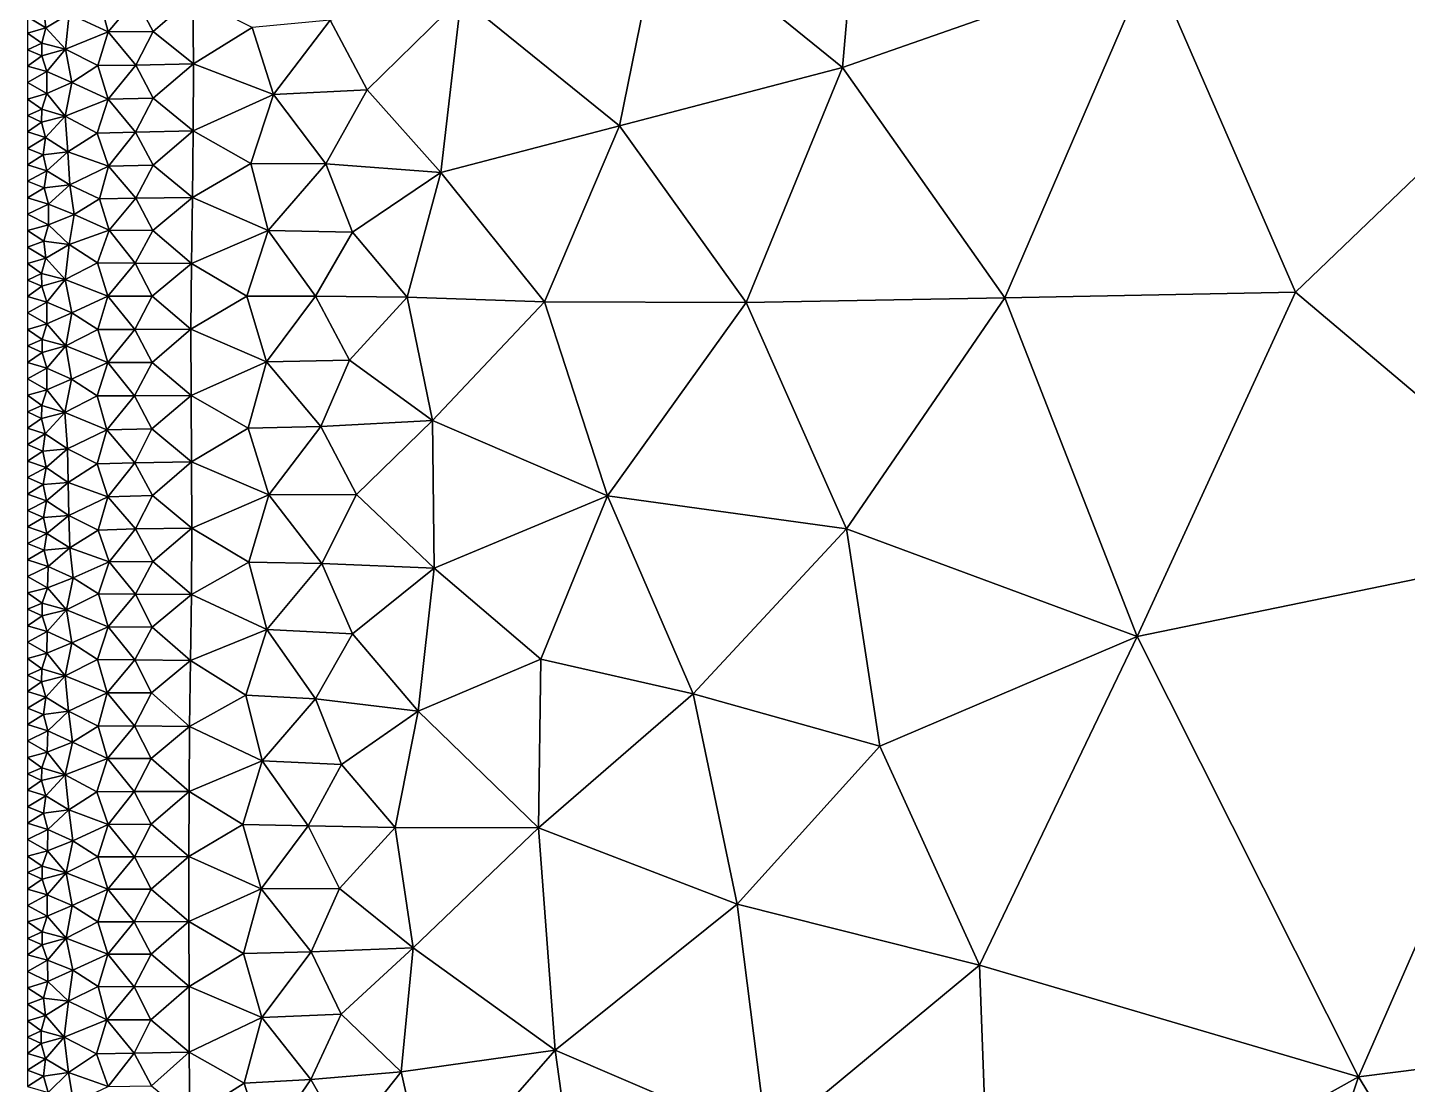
# Model space of a CAD drawing. Header units: metres. Extents: x 0 to 72, y -280 to 0.
# Drawn here: x 0.2 to 16.98, y -224.53 to -211.68 of the extents above; entities that cross this region are included whole.
import ezdxf

# ---------------------------------------------------------------- set-up
doc = ezdxf.new("R2010")
doc.units = ezdxf.units.M

msp = doc.modelspace()

# ---------------------------------------------------------------- linework, layer by layer
at = {"layer": 'layer', "color": 0}
for points in [[(10.1102, -212.163), (10.3939, -208.928), (7.90314, -210.376)], [(10.1102, -212.163), (13.8564, -210.848), (10.3939, -208.928)], [(7.39518, -212.873), (7.90314, -210.376), (5.46983, -211.313)], [(10.1102, -212.163), (7.90314, -210.376), (7.39518, -212.873)], [(12.0823, -214.964), (13.8564, -210.848), (10.1102, -212.163)], [(15.616, -214.893), (13.8564, -210.848), (12.0823, -214.964)], [(15.616, -214.893), (19.1216, -211.536), (13.8564, -210.848)], [(1.07238, -211.332), (0.706922, -211.509), (1.17934, -211.73)], [(1.07238, -211.332), (1.17934, -211.73), (1.51803, -211.329)], [(1.51803, -211.329), (1.17934, -211.73), (1.72852, -211.726)], [(1.51803, -211.329), (1.72852, -211.726), (2.20823, -211.309)], [(2.20823, -211.309), (1.72852, -211.726), (2.2178, -212.118)], [(2.20823, -211.309), (2.2178, -212.118), (2.93021, -211.676)], [(3.87757, -211.588), (4.3292, -212.436), (5.46983, -211.313)], [(5.46983, -211.313), (4.3292, -212.436), (5.22599, -213.439)], [(5.46983, -211.313), (5.22599, -213.439), (7.39518, -212.873)], [(0.396532, -211.47), (0.2, -211.545), (0.422454, -211.679)], [(0.2, -211.545), (0.2, -211.745), (0.422454, -211.679)], [(0.396532, -211.47), (0.422454, -211.679), (0.706922, -211.509)], [(0.706922, -211.509), (0.422454, -211.679), (0.659965, -211.938)], [(0.706922, -211.509), (0.659965, -211.938), (1.17934, -211.73)], [(19.2286, -217.942), (19.1216, -211.536), (15.616, -214.893)], [(0.422454, -211.679), (0.2, -211.745), (0.371198, -211.866)], [(0.422454, -211.679), (0.371198, -211.866), (0.659965, -211.938)], [(1.17934, -211.73), (1.5146, -212.134), (1.72852, -211.726)], [(1.72852, -211.726), (1.5146, -212.134), (2.2178, -212.118)], [(2.93021, -211.676), (2.2178, -212.118), (3.18955, -212.491)], [(2.93021, -211.676), (3.18955, -212.491), (3.87757, -211.588)], [(3.87757, -211.588), (3.18955, -212.491), (4.3292, -212.436)], [(0.2, -211.745), (0.2, -211.946), (0.371198, -211.866)], [(0.371198, -211.866), (0.2, -211.946), (0.373111, -212.022)], [(0.371198, -211.866), (0.373111, -212.022), (0.659965, -211.938)], [(1.17934, -211.73), (0.659965, -211.938), (1.05402, -212.139)], [(1.17934, -211.73), (1.05402, -212.139), (1.5146, -212.134)], [(0.2, -211.946), (0.2, -212.146), (0.373111, -212.022)], [(0.373111, -212.022), (0.2, -212.146), (0.433813, -212.213)], [(0.373111, -212.022), (0.433813, -212.213), (0.659965, -211.938)], [(0.659965, -211.938), (0.433813, -212.213), (0.736152, -212.345)], [(0.659965, -211.938), (0.736152, -212.345), (1.05402, -212.139)], [(0.2, -212.146), (0.2, -212.346), (0.433813, -212.213)], [(0.433813, -212.213), (0.2, -212.346), (0.433043, -212.479)], [(0.433813, -212.213), (0.433043, -212.479), (0.736152, -212.345)], [(1.05402, -212.139), (0.736152, -212.345), (1.17811, -212.546)], [(1.05402, -212.139), (1.17811, -212.546), (1.5146, -212.134)], [(1.5146, -212.134), (1.17811, -212.546), (1.72809, -212.537)], [(1.5146, -212.134), (1.72809, -212.537), (2.2178, -212.118)], [(2.2178, -212.118), (1.72809, -212.537), (2.21448, -212.933)], [(2.2178, -212.118), (2.21448, -212.933), (3.18955, -212.491)], [(8.93648, -215.019), (10.1102, -212.163), (7.39518, -212.873)], [(12.0823, -214.964), (10.1102, -212.163), (8.93648, -215.019)], [(0.2, -212.346), (0.2, -212.546), (0.433043, -212.479)], [(0.736152, -212.345), (0.433043, -212.479), (0.655645, -212.754)], [(0.736152, -212.345), (0.655645, -212.754), (1.17811, -212.546)], [(0.433043, -212.479), (0.2, -212.546), (0.371773, -212.67)], [(0.2, -212.546), (0.2, -212.746), (0.371773, -212.67)], [(0.433043, -212.479), (0.371773, -212.67), (0.655645, -212.754)], [(1.17811, -212.546), (0.655645, -212.754), (1.04418, -212.96)], [(1.17811, -212.546), (1.04418, -212.96), (1.51248, -212.948)], [(1.17811, -212.546), (1.51248, -212.948), (1.72809, -212.537)], [(1.72809, -212.537), (1.51248, -212.948), (2.21448, -212.933)], [(3.18955, -212.491), (2.21448, -212.933), (2.91575, -213.332)], [(3.18955, -212.491), (2.91575, -213.332), (3.82779, -213.336)], [(3.18955, -212.491), (3.82779, -213.336), (4.3292, -212.436)], [(4.3292, -212.436), (3.82779, -213.336), (5.22599, -213.439)], [(0.371773, -212.67), (0.2, -212.746), (0.36915, -212.826)], [(0.371773, -212.67), (0.36915, -212.826), (0.655645, -212.754)], [(0.2, -212.746), (0.2, -212.946), (0.36915, -212.826)], [(0.36915, -212.826), (0.2, -212.946), (0.417495, -213.014)], [(0.36915, -212.826), (0.417495, -213.014), (0.655645, -212.754)], [(0.655645, -212.754), (0.417495, -213.014), (0.691018, -213.189)], [(0.655645, -212.754), (0.691018, -213.189), (1.04418, -212.96)], [(7.39518, -212.873), (5.22599, -213.439), (6.4837, -215.012)], [(8.93648, -215.019), (7.39518, -212.873), (6.4837, -215.012)], [(0.2, -212.946), (0.2, -213.147), (0.417495, -213.014)], [(0.417495, -213.014), (0.2, -213.147), (0.388359, -213.223)], [(0.417495, -213.014), (0.388359, -213.223), (0.691018, -213.189)], [(1.04418, -212.96), (0.691018, -213.189), (1.18285, -213.364)], [(1.04418, -212.96), (1.18285, -213.364), (1.51248, -212.948)], [(1.51248, -212.948), (1.18285, -213.364), (1.72663, -213.349)], [(1.51248, -212.948), (1.72663, -213.349), (2.21448, -212.933)], [(2.21448, -212.933), (1.72663, -213.349), (2.20331, -213.744)], [(2.21448, -212.933), (2.20331, -213.744), (2.91575, -213.332)], [(0.2, -213.147), (0.2, -213.347), (0.388359, -213.223)], [(0.388359, -213.223), (0.2, -213.347), (0.432473, -213.42)], [(0.388359, -213.223), (0.432473, -213.42), (0.691018, -213.189)], [(0.691018, -213.189), (0.432473, -213.42), (0.714575, -213.59)], [(0.691018, -213.189), (0.714575, -213.59), (1.18285, -213.364)], [(0.2, -213.347), (0.2, -213.547), (0.432473, -213.42)], [(1.18285, -213.364), (0.714575, -213.59), (1.07436, -213.76)], [(1.18285, -213.364), (1.07436, -213.76), (1.51732, -213.751)], [(1.18285, -213.364), (1.51732, -213.751), (1.72663, -213.349)], [(1.72663, -213.349), (1.51732, -213.751), (2.20331, -213.744)], [(2.91575, -213.332), (2.20331, -213.744), (3.12476, -214.145)], [(2.91575, -213.332), (3.12476, -214.145), (3.82779, -213.336)], [(3.82779, -213.336), (3.12476, -214.145), (4.14947, -214.164)], [(3.82779, -213.336), (4.14947, -214.164), (5.22599, -213.439)], [(0.432473, -213.42), (0.2, -213.547), (0.400567, -213.625)], [(0.2, -213.547), (0.2, -213.747), (0.400567, -213.625)], [(0.432473, -213.42), (0.400567, -213.625), (0.714575, -213.59)], [(5.22599, -213.439), (4.14947, -214.164), (4.81464, -214.954)], [(5.22599, -213.439), (4.81464, -214.954), (6.4837, -215.012)], [(0.400567, -213.625), (0.2, -213.747), (0.455734, -213.823)], [(0.400567, -213.625), (0.455734, -213.823), (0.714575, -213.59)], [(0.714575, -213.59), (0.455734, -213.823), (0.765772, -213.951)], [(0.714575, -213.59), (0.765772, -213.951), (1.07436, -213.76)], [(0.2, -213.747), (0.2, -213.947), (0.455734, -213.823)], [(0.455734, -213.823), (0.2, -213.947), (0.453761, -214.076)], [(0.455734, -213.823), (0.453761, -214.076), (0.765772, -213.951)], [(1.07436, -213.76), (0.765772, -213.951), (1.19195, -214.143)], [(1.07436, -213.76), (1.19195, -214.143), (1.51732, -213.751)], [(1.51732, -213.751), (1.19195, -214.143), (1.72364, -214.146)], [(1.51732, -213.751), (1.72364, -214.146), (2.20331, -213.744)], [(2.20331, -213.744), (1.72364, -214.146), (2.19157, -214.546)], [(2.20331, -213.744), (2.19157, -214.546), (3.12476, -214.145)], [(0.2, -213.947), (0.2, -214.147), (0.453761, -214.076)], [(0.453761, -214.076), (0.2, -214.147), (0.396162, -214.274)], [(0.453761, -214.076), (0.396162, -214.274), (0.705321, -214.315)], [(0.765772, -213.951), (0.453761, -214.076), (0.705321, -214.315)], [(0.765772, -213.951), (0.705321, -214.315), (1.19195, -214.143)], [(0.2, -214.147), (0.2, -214.347), (0.396162, -214.274)], [(1.19195, -214.143), (0.705321, -214.315), (1.04847, -214.538)], [(1.19195, -214.143), (1.04847, -214.538), (1.50842, -214.544)], [(1.19195, -214.143), (1.50842, -214.544), (1.72364, -214.146)], [(1.72364, -214.146), (1.50842, -214.544), (2.19157, -214.546)], [(3.12476, -214.145), (2.19157, -214.546), (2.86668, -214.945)], [(3.12476, -214.145), (2.86668, -214.945), (3.70173, -214.945)], [(3.12476, -214.145), (3.70173, -214.945), (4.14947, -214.164)], [(4.14947, -214.164), (3.70173, -214.945), (4.81464, -214.954)], [(0.396162, -214.274), (0.2, -214.347), (0.421891, -214.482)], [(0.2, -214.347), (0.2, -214.548), (0.421891, -214.482)], [(0.396162, -214.274), (0.421891, -214.482), (0.705321, -214.315)], [(0.705321, -214.315), (0.421891, -214.482), (0.658818, -214.742)], [(0.705321, -214.315), (0.658818, -214.742), (1.04847, -214.538)], [(0.421891, -214.482), (0.2, -214.548), (0.370852, -214.669)], [(0.2, -214.548), (0.2, -214.748), (0.370852, -214.669)], [(0.421891, -214.482), (0.370852, -214.669), (0.658818, -214.742)], [(1.04847, -214.538), (0.658818, -214.742), (1.17547, -214.944)], [(1.04847, -214.538), (1.17547, -214.944), (1.50842, -214.544)], [(1.50842, -214.544), (1.17547, -214.944), (1.71489, -214.945)], [(1.50842, -214.544), (1.71489, -214.945), (2.19157, -214.546)], [(2.19157, -214.546), (1.71489, -214.945), (2.1856, -215.346)], [(2.19157, -214.546), (2.1856, -215.346), (2.86668, -214.945)], [(0.370852, -214.669), (0.2, -214.748), (0.372942, -214.824)], [(0.2, -214.748), (0.2, -214.948), (0.372942, -214.824)], [(0.370852, -214.669), (0.372942, -214.824), (0.658818, -214.742)], [(0.372942, -214.824), (0.434336, -215.015), (0.658818, -214.742)], [(0.658818, -214.742), (0.434336, -215.015), (0.737702, -215.146)], [(0.658818, -214.742), (0.737702, -215.146), (1.17547, -214.944)], [(0.372942, -214.824), (0.2, -214.948), (0.434336, -215.015)], [(13.6901, -219.084), (15.616, -214.893), (12.0823, -214.964)], [(13.6901, -219.084), (19.2286, -217.942), (15.616, -214.893)], [(0.2, -214.948), (0.2, -215.148), (0.434336, -215.015)], [(0.434336, -215.015), (0.2, -215.148), (0.435823, -215.279)], [(0.434336, -215.015), (0.435823, -215.279), (0.737702, -215.146)], [(1.17547, -214.944), (0.737702, -215.146), (1.05267, -215.347)], [(1.17547, -214.944), (1.05267, -215.347), (1.50398, -215.347)], [(1.17547, -214.944), (1.50398, -215.347), (1.71489, -214.945)], [(1.71489, -214.945), (1.50398, -215.347), (2.1856, -215.346)], [(2.86668, -214.945), (2.1856, -215.346), (3.10356, -215.741)], [(2.86668, -214.945), (3.10356, -215.741), (3.70173, -214.945)], [(3.70173, -214.945), (3.10356, -215.741), (4.11271, -215.723)], [(3.70173, -214.945), (4.11271, -215.723), (4.81464, -214.954)], [(4.81464, -214.954), (4.11271, -215.723), (5.12202, -216.455)], [(4.81464, -214.954), (5.12202, -216.455), (6.4837, -215.012)], [(6.4837, -215.012), (5.12202, -216.455), (7.251, -217.373)], [(7.251, -217.373), (8.93648, -215.019), (6.4837, -215.012)], [(10.1558, -217.773), (8.93648, -215.019), (7.251, -217.373)], [(10.1558, -217.773), (12.0823, -214.964), (8.93648, -215.019)], [(13.6901, -219.084), (12.0823, -214.964), (10.1558, -217.773)], [(0.2, -215.148), (0.2, -215.348), (0.435823, -215.279)], [(0.737702, -215.146), (0.435823, -215.279), (0.666127, -215.549)], [(0.737702, -215.146), (0.666127, -215.549), (1.05267, -215.347)], [(0.435823, -215.279), (0.2, -215.348), (0.375731, -215.47)], [(0.2, -215.348), (0.2, -215.548), (0.375731, -215.47)], [(0.435823, -215.279), (0.375731, -215.47), (0.666127, -215.549)], [(1.05267, -215.347), (0.666127, -215.549), (1.17498, -215.751)], [(1.05267, -215.347), (1.17498, -215.751), (1.50398, -215.347)], [(1.50398, -215.347), (1.17498, -215.751), (1.71292, -215.749)], [(1.50398, -215.347), (1.71292, -215.749), (2.1856, -215.346)], [(2.1856, -215.346), (1.71292, -215.749), (2.18718, -216.15)], [(2.1856, -215.346), (2.18718, -216.15), (3.10356, -215.741)], [(0.375731, -215.47), (0.2, -215.548), (0.375579, -215.627)], [(0.2, -215.548), (0.2, -215.749), (0.375579, -215.627)], [(0.375731, -215.47), (0.375579, -215.627), (0.666127, -215.549)], [(0.375579, -215.627), (0.435176, -215.818), (0.666127, -215.549)], [(0.666127, -215.549), (0.435176, -215.818), (0.735643, -215.953)], [(0.666127, -215.549), (0.735643, -215.953), (1.17498, -215.751)], [(0.375579, -215.627), (0.2, -215.749), (0.435176, -215.818)], [(0.2, -215.749), (0.2, -215.949), (0.435176, -215.818)], [(1.17498, -215.751), (0.735643, -215.953), (1.04721, -216.157)], [(1.17498, -215.751), (1.04721, -216.157), (1.50111, -216.155)], [(1.17498, -215.751), (1.50111, -216.155), (1.71292, -215.749)], [(1.71292, -215.749), (1.50111, -216.155), (2.18718, -216.15)], [(3.10356, -215.741), (2.18718, -216.15), (2.88214, -216.547)], [(3.10356, -215.741), (2.88214, -216.547), (3.76562, -216.529)], [(3.10356, -215.741), (3.76562, -216.529), (4.11271, -215.723)], [(4.11271, -215.723), (3.76562, -216.529), (5.12202, -216.455)], [(0.435176, -215.818), (0.2, -215.949), (0.43278, -216.084)], [(0.435176, -215.818), (0.43278, -216.084), (0.735643, -215.953)], [(0.2, -215.949), (0.2, -216.149), (0.43278, -216.084)], [(0.43278, -216.084), (0.2, -216.149), (0.371176, -216.274)], [(0.43278, -216.084), (0.371176, -216.274), (0.653294, -216.36)], [(0.735643, -215.953), (0.43278, -216.084), (0.653294, -216.36)], [(0.735643, -215.953), (0.653294, -216.36), (1.04721, -216.157)], [(0.2, -216.149), (0.2, -216.349), (0.371176, -216.274)], [(1.04721, -216.157), (0.653294, -216.36), (1.16424, -216.568)], [(1.04721, -216.157), (1.16424, -216.568), (1.50111, -216.155)], [(1.50111, -216.155), (1.16424, -216.568), (1.71181, -216.559)], [(1.50111, -216.155), (1.71181, -216.559), (2.18718, -216.15)], [(2.18718, -216.15), (1.71181, -216.559), (2.19278, -216.959)], [(2.18718, -216.15), (2.19278, -216.959), (2.88214, -216.547)], [(0.371176, -216.274), (0.2, -216.349), (0.368211, -216.43)], [(0.2, -216.349), (0.2, -216.549), (0.368211, -216.43)], [(0.371176, -216.274), (0.368211, -216.43), (0.653294, -216.36)], [(0.368211, -216.43), (0.415339, -216.619), (0.653294, -216.36)], [(0.653294, -216.36), (0.415339, -216.619), (0.683947, -216.799)], [(0.653294, -216.36), (0.683947, -216.799), (1.16424, -216.568)], [(0.368211, -216.43), (0.2, -216.549), (0.415339, -216.619)], [(0.2, -216.549), (0.2, -216.749), (0.415339, -216.619)], [(1.16424, -216.568), (0.683947, -216.799), (1.04499, -216.984)], [(1.16424, -216.568), (1.04499, -216.984), (1.50225, -216.969)], [(1.16424, -216.568), (1.50225, -216.969), (1.71181, -216.559)], [(1.71181, -216.559), (1.50225, -216.969), (2.19278, -216.959)], [(2.88214, -216.547), (2.19278, -216.959), (3.13246, -217.36)], [(2.88214, -216.547), (3.13246, -217.36), (3.76562, -216.529)], [(3.76562, -216.529), (3.13246, -217.36), (4.20013, -217.355)], [(3.76562, -216.529), (4.20013, -217.355), (5.12202, -216.455)], [(5.12202, -216.455), (4.20013, -217.355), (5.14219, -218.251)], [(5.12202, -216.455), (5.14219, -218.251), (7.251, -217.373)], [(0.415339, -216.619), (0.2, -216.749), (0.385303, -216.829)], [(0.2, -216.749), (0.2, -216.95), (0.385303, -216.829)], [(0.415339, -216.619), (0.385303, -216.829), (0.683947, -216.799)], [(0.385303, -216.829), (0.2, -216.95), (0.425609, -217.028)], [(0.385303, -216.829), (0.425609, -217.028), (0.683947, -216.799)], [(0.683947, -216.799), (0.425609, -217.028), (0.693385, -217.209)], [(0.683947, -216.799), (0.693385, -217.209), (1.04499, -216.984)], [(0.2, -216.95), (0.2, -217.15), (0.425609, -217.028)], [(0.425609, -217.028), (0.2, -217.15), (0.38994, -217.233)], [(0.425609, -217.028), (0.38994, -217.233), (0.693385, -217.209)], [(1.04499, -216.984), (0.693385, -217.209), (1.17576, -217.385)], [(1.04499, -216.984), (1.17576, -217.385), (1.50225, -216.969)], [(1.50225, -216.969), (1.17576, -217.385), (1.71753, -217.369)], [(1.50225, -216.969), (1.71753, -217.369), (2.19278, -216.959)], [(2.19278, -216.959), (1.71753, -217.369), (2.19649, -217.767)], [(2.19278, -216.959), (2.19649, -217.767), (3.13246, -217.36)], [(0.2, -217.15), (0.2, -217.35), (0.38994, -217.233)], [(0.38994, -217.233), (0.2, -217.35), (0.429472, -217.431)], [(0.38994, -217.233), (0.429472, -217.431), (0.693385, -217.209)], [(0.693385, -217.209), (0.429472, -217.431), (0.699929, -217.61)], [(0.693385, -217.209), (0.699929, -217.61), (1.17576, -217.385)], [(0.2, -217.35), (0.2, -217.55), (0.429472, -217.431)], [(0.429472, -217.431), (0.2, -217.55), (0.392884, -217.634)], [(0.429472, -217.431), (0.392884, -217.634), (0.699929, -217.61)], [(1.17576, -217.385), (0.699929, -217.61), (1.0586, -217.788)], [(1.17576, -217.385), (1.0586, -217.788), (1.51098, -217.774)], [(1.17576, -217.385), (1.51098, -217.774), (1.71753, -217.369)], [(1.71753, -217.369), (1.51098, -217.774), (2.19649, -217.767)], [(3.13246, -217.36), (2.19649, -217.767), (2.88834, -218.177)], [(3.13246, -217.36), (2.88834, -218.177), (3.77889, -218.196)], [(3.13246, -217.36), (3.77889, -218.196), (4.20013, -217.355)], [(4.20013, -217.355), (3.77889, -218.196), (5.14219, -218.251)], [(7.251, -217.373), (5.14219, -218.251), (6.44021, -219.358)], [(8.29449, -219.779), (7.251, -217.373), (6.44021, -219.358)], [(8.29449, -219.779), (10.1558, -217.773), (7.251, -217.373)], [(0.2, -217.55), (0.2, -217.75), (0.392884, -217.634)], [(0.392884, -217.634), (0.2, -217.75), (0.434338, -217.83)], [(0.2, -217.75), (0.2, -217.95), (0.434338, -217.83)], [(0.392884, -217.634), (0.434338, -217.83), (0.699929, -217.61)], [(0.699929, -217.61), (0.434338, -217.83), (0.713067, -218.004)], [(0.699929, -217.61), (0.713067, -218.004), (1.0586, -217.788)], [(1.51098, -217.774), (1.7223, -218.169), (2.19649, -217.767)], [(2.19649, -217.767), (1.7223, -218.169), (2.19257, -218.573)], [(2.19649, -217.767), (2.19257, -218.573), (2.88834, -218.177)], [(0.434338, -217.83), (0.2, -217.95), (0.39989, -218.033)], [(0.434338, -217.83), (0.39989, -218.033), (0.713067, -218.004)], [(1.0586, -217.788), (0.713067, -218.004), (1.19084, -218.176)], [(1.0586, -217.788), (1.19084, -218.176), (1.51098, -217.774)], [(1.51098, -217.774), (1.19084, -218.176), (1.7223, -218.169)], [(10.5626, -220.415), (10.1558, -217.773), (8.29449, -219.779)], [(10.5626, -220.415), (13.6901, -219.084), (10.1558, -217.773)], [(0.2, -217.95), (0.2, -218.151), (0.39989, -218.033)], [(0.39989, -218.033), (0.2, -218.151), (0.451912, -218.233)], [(0.39989, -218.033), (0.451912, -218.233), (0.713067, -218.004)], [(0.713067, -218.004), (0.451912, -218.233), (0.755595, -218.37)], [(0.713067, -218.004), (0.755595, -218.37), (1.19084, -218.176)], [(16.3832, -224.437), (19.2286, -217.942), (13.6901, -219.084)], [(23.7325, -223.511), (19.2286, -217.942), (16.3832, -224.437)], [(0.2, -218.151), (0.2, -218.351), (0.451912, -218.233)], [(0.451912, -218.233), (0.2, -218.351), (0.442993, -218.489)], [(0.451912, -218.233), (0.442993, -218.489), (0.755595, -218.37)], [(1.19084, -218.176), (0.755595, -218.37), (1.06248, -218.565)], [(1.19084, -218.176), (1.06248, -218.565), (1.51159, -218.567)], [(1.19084, -218.176), (1.51159, -218.567), (1.7223, -218.169)], [(1.7223, -218.169), (1.51159, -218.567), (2.19257, -218.573)], [(2.88834, -218.177), (2.19257, -218.573), (3.11078, -218.999)], [(2.88834, -218.177), (3.11078, -218.999), (3.77889, -218.196)], [(3.77889, -218.196), (3.11078, -218.999), (4.15158, -219.052)], [(3.77889, -218.196), (4.15158, -219.052), (5.14219, -218.251)], [(5.14219, -218.251), (4.15158, -219.052), (4.95078, -219.991)], [(5.14219, -218.251), (4.95078, -219.991), (6.44021, -219.358)], [(0.2, -218.351), (0.2, -218.551), (0.442993, -218.489)], [(0.755595, -218.37), (0.442993, -218.489), (0.67193, -218.759)], [(0.755595, -218.37), (0.67193, -218.759), (1.06248, -218.565)], [(0.442993, -218.489), (0.2, -218.551), (0.37856, -218.676)], [(0.2, -218.551), (0.2, -218.751), (0.37856, -218.676)], [(0.442993, -218.489), (0.37856, -218.676), (0.67193, -218.759)], [(1.06248, -218.565), (0.67193, -218.759), (1.1796, -218.963)], [(1.06248, -218.565), (1.1796, -218.963), (1.51159, -218.567)], [(1.51159, -218.567), (1.1796, -218.963), (1.71604, -218.967)], [(1.51159, -218.567), (1.71604, -218.967), (2.19257, -218.573)], [(2.19257, -218.573), (1.71604, -218.967), (2.1824, -219.375)], [(2.19257, -218.573), (2.1824, -219.375), (3.11078, -218.999)], [(0.37856, -218.676), (0.2, -218.751), (0.377627, -218.832)], [(0.2, -218.751), (0.2, -218.951), (0.377627, -218.832)], [(0.37856, -218.676), (0.377627, -218.832), (0.67193, -218.759)], [(0.377627, -218.832), (0.437265, -219.023), (0.67193, -218.759)], [(0.67193, -218.759), (0.437265, -219.023), (0.739023, -219.158)], [(0.67193, -218.759), (0.739023, -219.158), (1.1796, -218.963)], [(0.377627, -218.832), (0.2, -218.951), (0.437265, -219.023)], [(0.2, -218.951), (0.2, -219.151), (0.437265, -219.023)], [(0.437265, -219.023), (0.2, -219.151), (0.434574, -219.287)], [(0.437265, -219.023), (0.434574, -219.287), (0.739023, -219.158)], [(1.1796, -218.963), (0.739023, -219.158), (1.05049, -219.362)], [(1.1796, -218.963), (1.05049, -219.362), (1.50221, -219.366)], [(1.1796, -218.963), (1.50221, -219.366), (1.71604, -218.967)], [(1.71604, -218.967), (1.50221, -219.366), (2.1824, -219.375)], [(3.11078, -218.999), (2.1824, -219.375), (2.85214, -219.794)], [(3.11078, -218.999), (2.85214, -219.794), (3.70033, -219.842)], [(3.11078, -218.999), (3.70033, -219.842), (4.15158, -219.052)], [(4.15158, -219.052), (3.70033, -219.842), (4.95078, -219.991)], [(11.7748, -223.08), (13.6901, -219.084), (10.5626, -220.415)], [(16.3832, -224.437), (13.6901, -219.084), (11.7748, -223.08)], [(0.2, -219.151), (0.2, -219.351), (0.434574, -219.287)], [(0.739023, -219.158), (0.434574, -219.287), (0.657619, -219.561)], [(0.739023, -219.158), (0.657619, -219.561), (1.05049, -219.362)], [(0.434574, -219.287), (0.2, -219.351), (0.37273, -219.476)], [(0.2, -219.351), (0.2, -219.552), (0.37273, -219.476)], [(0.434574, -219.287), (0.37273, -219.476), (0.657619, -219.561)], [(1.05049, -219.362), (0.657619, -219.561), (1.16853, -219.769)], [(1.05049, -219.362), (1.16853, -219.769), (1.50221, -219.366)], [(1.50221, -219.366), (1.16853, -219.769), (1.70762, -219.769)], [(1.50221, -219.366), (1.70762, -219.769), (2.1824, -219.375)], [(2.1824, -219.375), (1.70762, -219.769), (2.17043, -220.175)], [(2.1824, -219.375), (2.17043, -220.175), (2.85214, -219.794)], [(6.44021, -219.358), (4.95078, -219.991), (6.4126, -221.41)], [(6.4126, -221.41), (8.29449, -219.779), (6.44021, -219.358)], [(0.37273, -219.476), (0.2, -219.552), (0.370314, -219.632)], [(0.2, -219.552), (0.2, -219.752), (0.370314, -219.632)], [(0.37273, -219.476), (0.370314, -219.632), (0.657619, -219.561)], [(0.370314, -219.632), (0.42027, -219.82), (0.657619, -219.561)], [(0.657619, -219.561), (0.42027, -219.82), (0.699331, -219.992)], [(0.657619, -219.561), (0.699331, -219.992), (1.16853, -219.769)], [(0.370314, -219.632), (0.2, -219.752), (0.42027, -219.82)], [(0.2, -219.752), (0.2, -219.952), (0.42027, -219.82)], [(1.16853, -219.769), (0.699331, -219.992), (1.05871, -220.172)], [(1.16853, -219.769), (1.05871, -220.172), (1.49893, -220.168)], [(1.16853, -219.769), (1.49893, -220.168), (1.70762, -219.769)], [(1.70762, -219.769), (1.49893, -220.168), (2.17043, -220.175)], [(8.82698, -222.339), (8.29449, -219.779), (6.4126, -221.41)], [(8.82698, -222.339), (10.5626, -220.415), (8.29449, -219.779)], [(0.42027, -219.82), (0.2, -219.952), (0.393402, -220.029)], [(0.42027, -219.82), (0.393402, -220.029), (0.699331, -219.992)], [(2.85214, -219.794), (2.17043, -220.175), (3.0534, -220.595)], [(2.85214, -219.794), (3.0534, -220.595), (3.70033, -219.842)], [(3.70033, -219.842), (3.0534, -220.595), (4.01648, -220.641)], [(3.70033, -219.842), (4.01648, -220.641), (4.95078, -219.991)], [(0.2, -219.952), (0.2, -220.152), (0.393402, -220.029)], [(0.393402, -220.029), (0.2, -220.152), (0.446248, -220.231)], [(0.393402, -220.029), (0.446248, -220.231), (0.699331, -219.992)], [(0.699331, -219.992), (0.446248, -220.231), (0.746296, -220.369)], [(0.699331, -219.992), (0.746296, -220.369), (1.05871, -220.172)], [(4.95078, -219.991), (4.01648, -220.641), (4.66923, -221.406)], [(4.95078, -219.991), (4.66923, -221.406), (6.4126, -221.41)], [(0.2, -220.152), (0.2, -220.352), (0.446248, -220.231)], [(0.446248, -220.231), (0.2, -220.352), (0.437696, -220.491)], [(0.446248, -220.231), (0.437696, -220.491), (0.746296, -220.369)], [(1.05871, -220.172), (0.746296, -220.369), (1.17317, -220.567)], [(1.05871, -220.172), (1.17317, -220.567), (1.49893, -220.168)], [(1.49893, -220.168), (1.17317, -220.567), (1.70418, -220.567)], [(1.49893, -220.168), (1.70418, -220.567), (2.17043, -220.175)], [(2.17043, -220.175), (1.70418, -220.567), (2.16318, -220.969)], [(2.17043, -220.175), (2.16318, -220.969), (3.0534, -220.595)], [(0.2, -220.352), (0.2, -220.552), (0.437696, -220.491)], [(0.746296, -220.369), (0.437696, -220.491), (0.658841, -220.765)], [(0.746296, -220.369), (0.658841, -220.765), (1.17317, -220.567)], [(11.7748, -223.08), (10.5626, -220.415), (8.82698, -222.339)], [(0.437696, -220.491), (0.2, -220.552), (0.373708, -220.679)], [(0.2, -220.552), (0.2, -220.753), (0.373708, -220.679)], [(0.437696, -220.491), (0.373708, -220.679), (0.658841, -220.765)], [(1.17317, -220.567), (0.658841, -220.765), (1.04285, -220.97)], [(1.17317, -220.567), (1.04285, -220.97), (1.49635, -220.966)], [(1.17317, -220.567), (1.49635, -220.966), (1.70418, -220.567)], [(1.70418, -220.567), (1.49635, -220.966), (2.16318, -220.969)], [(3.0534, -220.595), (2.16318, -220.969), (2.81697, -221.37)], [(3.0534, -220.595), (2.81697, -221.37), (3.61148, -221.384)], [(3.0534, -220.595), (3.61148, -221.384), (4.01648, -220.641)], [(0.373708, -220.679), (0.2, -220.753), (0.370819, -220.834)], [(0.2, -220.753), (0.2, -220.953), (0.370819, -220.834)], [(0.373708, -220.679), (0.370819, -220.834), (0.658841, -220.765)], [(0.370819, -220.834), (0.420617, -221.021), (0.658841, -220.765)], [(0.658841, -220.765), (0.420617, -221.021), (0.699402, -221.192)], [(0.658841, -220.765), (0.699402, -221.192), (1.04285, -220.97)], [(4.01648, -220.641), (3.61148, -221.384), (4.66923, -221.406)], [(0.370819, -220.834), (0.2, -220.953), (0.420617, -221.021)], [(0.2, -220.953), (0.2, -221.153), (0.420617, -221.021)], [(0.420617, -221.021), (0.2, -221.153), (0.393699, -221.23)], [(0.420617, -221.021), (0.393699, -221.23), (0.699402, -221.192)], [(1.04285, -220.97), (0.699402, -221.192), (1.17888, -221.368)], [(1.04285, -220.97), (1.17888, -221.368), (1.49635, -220.966)], [(1.49635, -220.966), (1.17888, -221.368), (1.70361, -221.363)], [(1.49635, -220.966), (1.70361, -221.363), (2.16318, -220.969)], [(2.16318, -220.969), (1.70361, -221.363), (2.16069, -221.759)], [(2.16318, -220.969), (2.16069, -221.759), (2.81697, -221.37)], [(0.2, -221.153), (0.2, -221.353), (0.393699, -221.23)], [(0.393699, -221.23), (0.2, -221.353), (0.447349, -221.43)], [(0.393699, -221.23), (0.447349, -221.43), (0.699402, -221.192)], [(0.699402, -221.192), (0.447349, -221.43), (0.749352, -221.566)], [(0.699402, -221.192), (0.749352, -221.566), (1.17888, -221.368)], [(0.2, -221.353), (0.2, -221.553), (0.447349, -221.43)], [(0.447349, -221.43), (0.2, -221.553), (0.440934, -221.689)], [(0.447349, -221.43), (0.440934, -221.689), (0.749352, -221.566)], [(1.17888, -221.368), (0.749352, -221.566), (1.05601, -221.76)], [(1.17888, -221.368), (1.05601, -221.76), (1.49835, -221.76)], [(1.17888, -221.368), (1.49835, -221.76), (1.70361, -221.363)], [(1.70361, -221.363), (1.49835, -221.76), (2.16069, -221.759)], [(2.81697, -221.37), (2.16069, -221.759), (3.03801, -222.152)], [(2.81697, -221.37), (3.03801, -222.152), (3.61148, -221.384)], [(3.61148, -221.384), (3.03801, -222.152), (3.99275, -222.147)], [(3.61148, -221.384), (3.99275, -222.147), (4.66923, -221.406)], [(4.66923, -221.406), (3.99275, -222.147), (4.8897, -222.867)], [(4.66923, -221.406), (4.8897, -222.867), (6.4126, -221.41)], [(6.4126, -221.41), (4.8897, -222.867), (6.61547, -224.113)], [(6.61547, -224.113), (8.82698, -222.339), (6.4126, -221.41)], [(0.2, -221.553), (0.2, -221.753), (0.440934, -221.689)], [(0.749352, -221.566), (0.440934, -221.689), (0.670125, -221.957)], [(0.749352, -221.566), (0.670125, -221.957), (1.05601, -221.76)], [(0.440934, -221.689), (0.2, -221.753), (0.377849, -221.877)], [(0.2, -221.753), (0.2, -221.954), (0.377849, -221.877)], [(0.440934, -221.689), (0.377849, -221.877), (0.670125, -221.957)], [(1.05601, -221.76), (0.670125, -221.957), (1.17521, -222.155)], [(1.05601, -221.76), (1.17521, -222.155), (1.49835, -221.76)], [(1.49835, -221.76), (1.17521, -222.155), (1.70298, -222.155)], [(1.49835, -221.76), (1.70298, -222.155), (2.16069, -221.759)], [(2.16069, -221.759), (1.70298, -222.155), (2.16158, -222.549)], [(2.16069, -221.759), (2.16158, -222.549), (3.03801, -222.152)], [(0.377849, -221.877), (0.2, -221.954), (0.377307, -222.033)], [(0.2, -221.954), (0.2, -222.154), (0.377307, -222.033)], [(0.377849, -221.877), (0.377307, -222.033), (0.670125, -221.957)], [(0.377307, -222.033), (0.437899, -222.223), (0.670125, -221.957)], [(0.670125, -221.957), (0.437899, -222.223), (0.741363, -222.354)], [(0.670125, -221.957), (0.741363, -222.354), (1.17521, -222.155)], [(0.377307, -222.033), (0.2, -222.154), (0.437899, -222.223)], [(0.2, -222.154), (0.2, -222.354), (0.437899, -222.223)], [(0.437899, -222.223), (0.2, -222.354), (0.437901, -222.485)], [(0.437899, -222.223), (0.437901, -222.485), (0.741363, -222.354)], [(1.17521, -222.155), (0.741363, -222.354), (1.05376, -222.552)], [(1.17521, -222.155), (1.05376, -222.552), (1.4977, -222.551)], [(1.17521, -222.155), (1.4977, -222.551), (1.70298, -222.155)], [(1.70298, -222.155), (1.4977, -222.551), (2.16158, -222.549)], [(3.03801, -222.152), (2.16158, -222.549), (2.82416, -222.936)], [(3.03801, -222.152), (2.82416, -222.936), (3.64825, -222.918)], [(3.03801, -222.152), (3.64825, -222.918), (3.99275, -222.147)], [(3.99275, -222.147), (3.64825, -222.918), (4.8897, -222.867)], [(0.2, -222.354), (0.2, -222.554), (0.437901, -222.485)], [(0.741363, -222.354), (0.437901, -222.485), (0.669862, -222.751)], [(0.741363, -222.354), (0.669862, -222.751), (1.05376, -222.552)], [(9.19223, -225.218), (8.82698, -222.339), (6.61547, -224.113)], [(9.19223, -225.218), (11.7748, -223.08), (8.82698, -222.339)], [(0.437901, -222.485), (0.2, -222.554), (0.377288, -222.675)], [(0.2, -222.554), (0.2, -222.754), (0.377288, -222.675)], [(0.437901, -222.485), (0.377288, -222.675), (0.669862, -222.751)], [(1.05376, -222.552), (0.669862, -222.751), (1.17628, -222.947)], [(1.05376, -222.552), (1.17628, -222.947), (1.4977, -222.551)], [(1.4977, -222.551), (1.17628, -222.947), (1.70322, -222.947)], [(1.4977, -222.551), (1.70322, -222.947), (2.16158, -222.549)], [(2.16158, -222.549), (1.70322, -222.947), (2.16286, -223.34)], [(2.16158, -222.549), (2.16286, -223.34), (2.82416, -222.936)], [(0.377288, -222.675), (0.2, -222.754), (0.377687, -222.831)], [(0.2, -222.754), (0.2, -222.954), (0.377687, -222.831)], [(0.377288, -222.675), (0.377687, -222.831), (0.669862, -222.751)], [(0.377687, -222.831), (0.440582, -223.018), (0.669862, -222.751)], [(0.669862, -222.751), (0.440582, -223.018), (0.748636, -223.142)], [(0.669862, -222.751), (0.748636, -223.142), (1.17628, -222.947)], [(0.377687, -222.831), (0.2, -222.954), (0.440582, -223.018)], [(0.2, -222.954), (0.2, -223.155), (0.440582, -223.018)], [(1.17628, -222.947), (0.748636, -223.142), (1.05797, -223.34)], [(1.17628, -222.947), (1.05797, -223.34), (1.49611, -223.344)], [(1.17628, -222.947), (1.49611, -223.344), (1.70322, -222.947)], [(1.70322, -222.947), (1.49611, -223.344), (2.16286, -223.34)], [(2.82416, -222.936), (2.16286, -223.34), (3.04842, -223.715)], [(2.82416, -222.936), (3.04842, -223.715), (3.64825, -222.918)], [(3.64825, -222.918), (3.04842, -223.715), (4.01438, -223.675)], [(3.64825, -222.918), (4.01438, -223.675), (4.8897, -222.867)], [(4.8897, -222.867), (4.01438, -223.675), (4.74159, -224.376)], [(4.8897, -222.867), (4.74159, -224.376), (6.61547, -224.113)], [(0.440582, -223.018), (0.2, -223.155), (0.446569, -223.278)], [(0.440582, -223.018), (0.446569, -223.278), (0.748636, -223.142)], [(11.9159, -226.926), (11.7748, -223.08), (9.19223, -225.218)], [(11.9159, -226.926), (16.3832, -224.437), (11.7748, -223.08)], [(0.2, -223.155), (0.2, -223.355), (0.446569, -223.278)], [(0.446569, -223.278), (0.2, -223.355), (0.39234, -223.479)], [(0.446569, -223.278), (0.39234, -223.479), (0.696786, -223.518)], [(0.748636, -223.142), (0.446569, -223.278), (0.696786, -223.518)], [(0.748636, -223.142), (0.696786, -223.518), (1.05797, -223.34)], [(0.2, -223.355), (0.2, -223.555), (0.39234, -223.479)], [(1.05797, -223.34), (0.696786, -223.518), (1.16243, -223.744)], [(1.05797, -223.34), (1.16243, -223.744), (1.49611, -223.344)], [(1.49611, -223.344), (1.16243, -223.744), (1.70036, -223.744)], [(1.49611, -223.344), (1.70036, -223.744), (2.16286, -223.34)], [(2.16286, -223.34), (1.70036, -223.744), (2.16525, -224.136)], [(2.16286, -223.34), (2.16525, -224.136), (3.04842, -223.715)], [(0.39234, -223.479), (0.2, -223.555), (0.41713, -223.69)], [(0.2, -223.555), (0.2, -223.755), (0.41713, -223.69)], [(0.39234, -223.479), (0.41713, -223.69), (0.696786, -223.518)], [(0.696786, -223.518), (0.41713, -223.69), (0.646336, -223.953)], [(0.696786, -223.518), (0.646336, -223.953), (1.16243, -223.744)], [(19.9091, -230.204), (23.7325, -223.511), (16.3832, -224.437)], [(0.41713, -223.69), (0.2, -223.755), (0.366271, -223.877)], [(0.2, -223.755), (0.2, -223.955), (0.366271, -223.877)], [(0.41713, -223.69), (0.366271, -223.877), (0.646336, -223.953)], [(1.16243, -223.744), (0.646336, -223.953), (1.03812, -224.158)], [(1.16243, -223.744), (1.03812, -224.158), (1.49431, -224.148)], [(1.16243, -223.744), (1.49431, -224.148), (1.70036, -223.744)], [(1.70036, -223.744), (1.49431, -224.148), (2.16525, -224.136)], [(3.04842, -223.715), (2.16525, -224.136), (2.83294, -224.514)], [(3.04842, -223.715), (2.83294, -224.514), (3.64379, -224.47)], [(3.04842, -223.715), (3.64379, -224.47), (4.01438, -223.675)], [(4.01438, -223.675), (3.64379, -224.47), (4.74159, -224.376)], [(0.366271, -223.877), (0.2, -223.955), (0.366299, -224.032)], [(0.2, -223.955), (0.2, -224.155), (0.366299, -224.032)], [(0.366271, -223.877), (0.366299, -224.032), (0.646336, -223.953)], [(0.366299, -224.032), (0.417632, -224.218), (0.646336, -223.953)], [(0.646336, -223.953), (0.417632, -224.218), (0.698406, -224.385)], [(0.646336, -223.953), (0.698406, -224.385), (1.03812, -224.158)], [(0.366299, -224.032), (0.2, -224.155), (0.417632, -224.218)], [(1.49431, -224.148), (1.70662, -224.545), (2.16525, -224.136)], [(2.16525, -224.136), (1.70662, -224.545), (2.1727, -224.932)], [(2.16525, -224.136), (2.1727, -224.932), (2.83294, -224.514)], [(4.74159, -224.376), (5.08047, -225.867), (6.61547, -224.113)], [(6.97205, -226.671), (6.61547, -224.113), (5.08047, -225.867)], [(6.97205, -226.671), (9.19223, -225.218), (6.61547, -224.113)], [(0.2, -224.155), (0.2, -224.355), (0.417632, -224.218)], [(0.417632, -224.218), (0.2, -224.355), (0.393509, -224.428)], [(0.417632, -224.218), (0.393509, -224.428), (0.698406, -224.385)], [(1.03812, -224.158), (0.698406, -224.385), (1.18075, -224.555)], [(1.03812, -224.158), (1.18075, -224.555), (1.49431, -224.148)], [(1.49431, -224.148), (1.18075, -224.555), (1.70662, -224.545)], [(0.2, -224.355), (0.2, -224.556), (0.393509, -224.428)], [(0.393509, -224.428), (0.2, -224.556), (0.45013, -224.627)], [(0.393509, -224.428), (0.45013, -224.627), (0.698406, -224.385)], [(0.698406, -224.385), (0.45013, -224.627), (0.757661, -224.753)], [(0.698406, -224.385), (0.757661, -224.753), (1.18075, -224.555)], [(2.83294, -224.514), (3.08009, -225.293), (3.64379, -224.47)], [(3.64379, -224.47), (3.08009, -225.293), (4.07514, -225.219)], [(3.64379, -224.47), (4.07514, -225.219), (4.74159, -224.376)], [(4.74159, -224.376), (4.07514, -225.219), (5.08047, -225.867)], [(14.4717, -230.15), (16.3832, -224.437), (11.9159, -226.926)], [(19.9091, -230.204), (16.3832, -224.437), (14.4717, -230.15)], [(2.83294, -224.514), (2.1727, -224.932), (3.08009, -225.293)]]:
    msp.add_3dface(points, dxfattribs=at)

doc.saveas('drawing.dxf')
